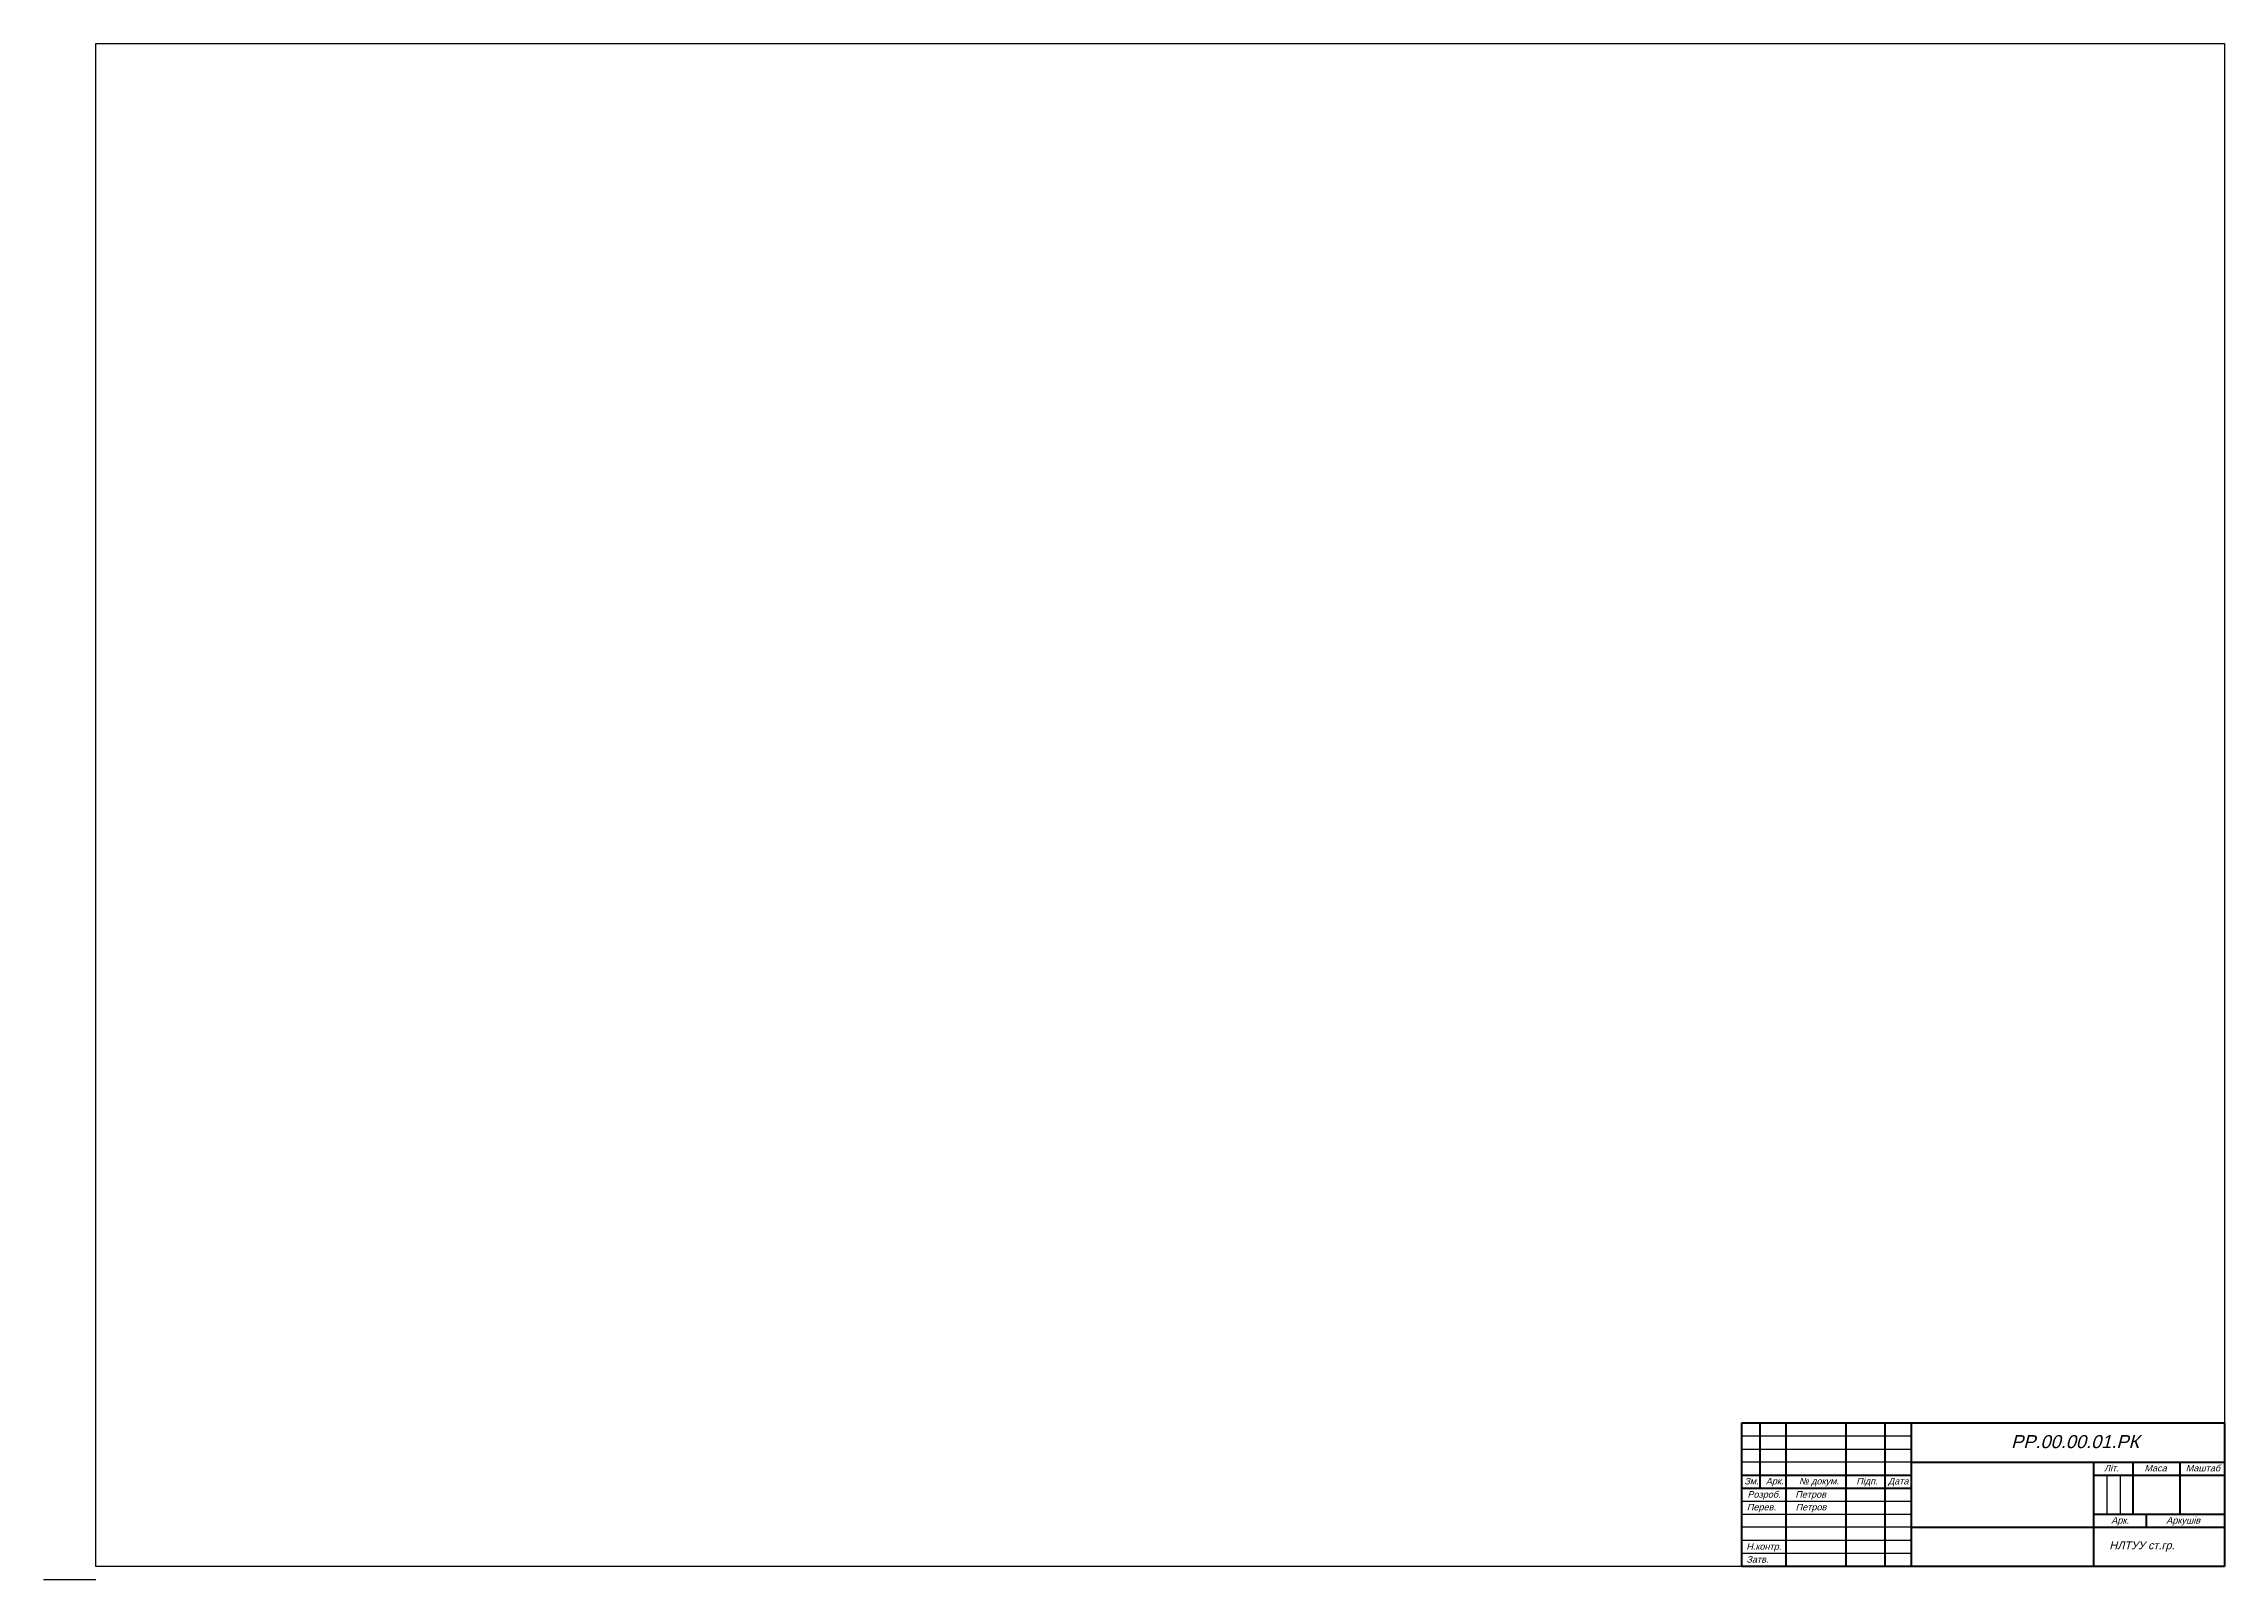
# Paper-space layout 'А1гориз' of a CAD drawing. Header units: millimetres. Extents: x -20 to 816, y -7 to 581.
import ezdxf

# ---------------------------------------------------------------- set-up
doc = ezdxf.new("R2010")
doc.units = ezdxf.units.MM
doc.layers.add('Контур', color=7, linetype='Continuous', lineweight=50)
doc.styles.add('пiдпис', font='arial.ttf', dxfattribs={"oblique": 15})

psp = doc.layouts.new('А1гориз')

# ---------------------------------------------------------------- linework, layer by layer
at = {"ltscale": 0.5}
for p, q in [((0.02, -2.49), (0.02, 581.49)), ((0.02, 581.49), (815.98, 581.49)), ((815.98, 581.49), (815.99, -2.49)), ((-19.98, -7.49), (0.02, -7.49)), ((815.99, -2.49), (0.02, -2.49))]:
    psp.add_line(p, q, dxfattribs=at)
for p, q in [((630.99, 47.51), (695.99, 47.51)), ((630.99, 42.51), (695.99, 42.51)), ((695.99, 37.51), (630.99, 37.51)), ((770.99, 32.51), (770.99, 17.51)), ((775.99, 32.51), (775.99, 17.51)), ((630.99, 22.51), (695.99, 22.51)), ((630.99, 17.51), (695.99, 17.51)), ((765.99, 17.51), (765.99, 12.51)), ((695.99, 12.51), (630.99, 12.51)), ((630.99, 7.51), (695.99, 7.51)), ((630.99, 2.51), (695.99, 2.51))]:
    psp.add_line(p, q)
psp.add_lwpolyline([(0.02, 581.49), (815.98, 581.49), (815.99, 52.51), (630.99, 52.51), (630.99, -2.49), (0.02, -2.49)], close=True, dxfattribs=at)
at = {"layer": 'Контур'}
for p, q in [((630.99, -2.49), (630.99, 52.51)), ((630.99, 52.51), (815.99, 52.51)), ((637.99, 27.51), (637.99, 52.51)), ((647.99, -2.49), (647.99, 52.51)), ((670.99, -2.49), (670.99, 52.51)), ((685.99, -2.49), (685.99, 52.51)), ((695.99, -2.49), (695.99, 52.51)), ((815.99, 52.51), (815.99, -2.49)), ((695.99, 37.51), (815.99, 37.51)), ((765.99, -2.49), (765.99, 37.51)), ((780.99, 17.51), (780.99, 37.51)), ((798.99, 17.51), (798.99, 37.51)), ((630.99, 32.51), (695.99, 32.51)), ((630.99, 27.51), (695.99, 27.51)), ((765.99, 32.51), (815.99, 32.51)), ((765.99, 17.51), (815.99, 17.51)), ((785.99, 17.51), (785.99, 12.51)), ((695.99, 12.51), (815.99, 12.51)), ((815.99, -2.49), (630.99, -2.49))]:
    psp.add_line(p, q, dxfattribs=at)

# ---------------------------------------------------------------- texts
at = {"attachment_point": 1, "style": 'пiдпис'}
for s, insert, char_height, width in [('{\\fArial|b0|i0|c204|p34;РР.00.00.01.РК}', (734.2, 47.84), 5, 57), ('{\\fArial|b0|i0|c204|p34;Літ.}', (769.89, 36.43), 2.5, 7), ('{\\fArial|b0|i0|c204|p34;Маса}', (785.35, 36.43), 2.5, 7), ('{\\fArial|b0|i0|c204|p34;Маштаб}', (801.18, 36.43), 2.5, 7), ('{\\fArial|b0|i0|c204|p34;Зм.}', (631.97, 31.43), 2.5, 7), ('{\\fArial|b0|i0|c204|p34;Розроб.}', (633.17, 26.35), 2.5, 16.8333), ('{\\fArial|b0|i0|c204|p34;Арк.}', (640.19, 31.43), 2.5, 7), ('{\\fArial|b0|i0|c204|p34;Петров}', (651.51, 26.35), 2.5, 16.8333), ('{\\fArial|b0|i0|c204|p34;№ докум.}', (652.88, 31.43), 2.5, 18.5), ('{\\fArial|b0|i0|c204|p34;Підп.}', (674.88, 31.43), 2.5, 7), ('{\\fArial|b0|i0|c204|p34;Дата}', (687.05, 31.43), 2.5, 7), ('{\\fArial|b0|i0|c204|p34;Перев.}', (632.94, 21.49), 2.5, 7), ('{\\fArial|b0|i0|c204|p34;Петров}', (651.63, 21.49), 2.5, 7), ('{\\fArial|b0|i0|c204|p34;Арк.}', (772.64, 16.43), 2.5, 7), ('{\\fArial|b0|i0|c204|p34;Аркушів}', (793.74, 16.43), 2.5, 7), ('{\\fArial|b0|i0|c204|p34;Н.контр.}', (632.74, 6.39), 2.5, 13.5), ('{\\fArial|b0|i0|c204|p34;Затв.}', (632.77, 1.43), 2.5, 7), ('{\\fArial|b0|i0|c204|p34;НЛТУУ ст.гр.}', (771.89, 7.08), 3, 29.1667)]:
    psp.add_mtext(s, dxfattribs=dict(at, insert=insert, char_height=char_height, width=width))

# ---------------------------------------------------------------- viewports
at = {"layer": '0', "ltscale": 0.5}
vp = psp.add_viewport(center=(408.01, 289.5), size=(815.98, 583.9755), view_center_point=(128.02, 197.48), view_height=238.3382, dxfattribs=at)
vp.dxf.flags = 0x10000  # cut along an outline
vp.dxf.clipping_boundary_handle = psp.add_lwpolyline([(0.02, 581.49), (815.98, 581.49), (815.99, 52.51), (630.99, 52.51), (630.99, -2.49), (0.02, -2.49)], format="xyb", close=True, dxfattribs={"invisible": 1}).dxf.handle

doc.saveas('drawing.dxf')
